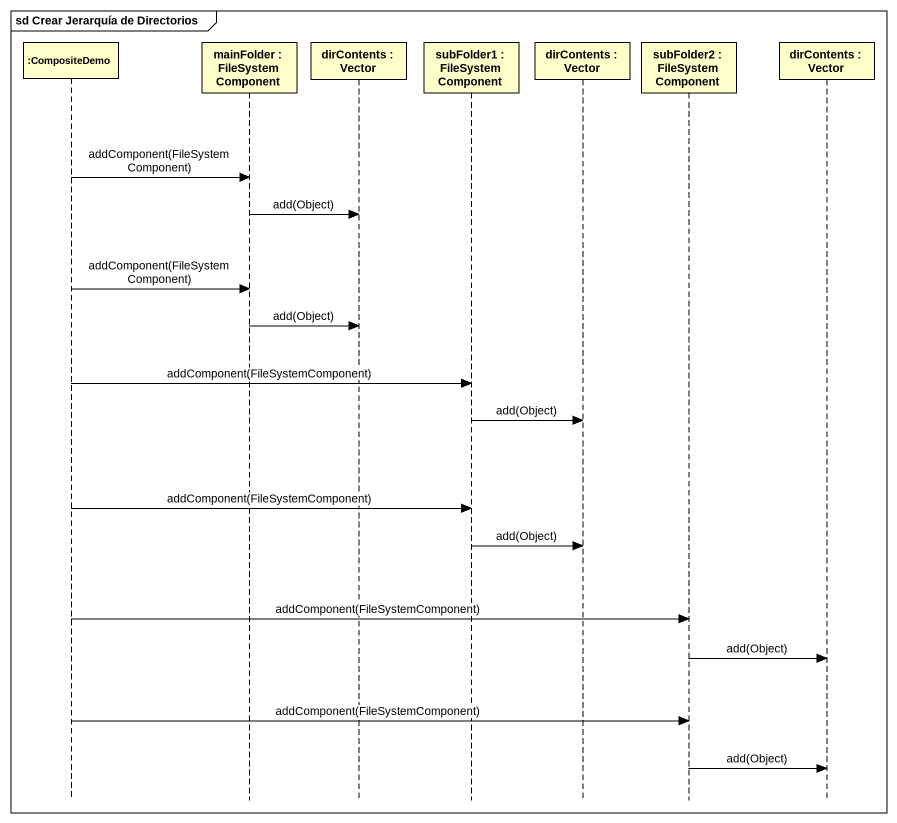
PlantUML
@startuml
mainframe sd Crear Jerarquía de Directorios
hide footbox
participant ":CompositeDemo" as CompositeDemo
participant "mainFolder : FileSystemComponent" as mainFolder
participant "dirContents : Vector" as dirContents
participant "subFolder1 : FileSystemComponent" as subFolder1
participant "dirContents : Vector" as dirContents_2
participant "subFolder2 : FileSystemComponent" as subFolder2
participant "dirContents : Vector" as dirContents_3

CompositeDemo -> mainFolder : addComponent(FileSystemComponent)
mainFolder -> dirContents : add(Object)
CompositeDemo -> mainFolder : addComponent(FileSystemComponent)
mainFolder -> dirContents : add(Object)
CompositeDemo -> subFolder1 : addComponent(FileSystemComponent)
subFolder1 -> dirContents_2 : add(Object)
CompositeDemo -> subFolder1 : addComponent(FileSystemComponent)
subFolder1 -> dirContents_2 : add(Object)
CompositeDemo -> subFolder2 : addComponent(FileSystemComponent)
subFolder2 -> dirContents_3 : add(Object)
CompositeDemo -> subFolder2 : addComponent(FileSystemComponent)
subFolder2 -> dirContents_3 : add(Object)
@enduml
